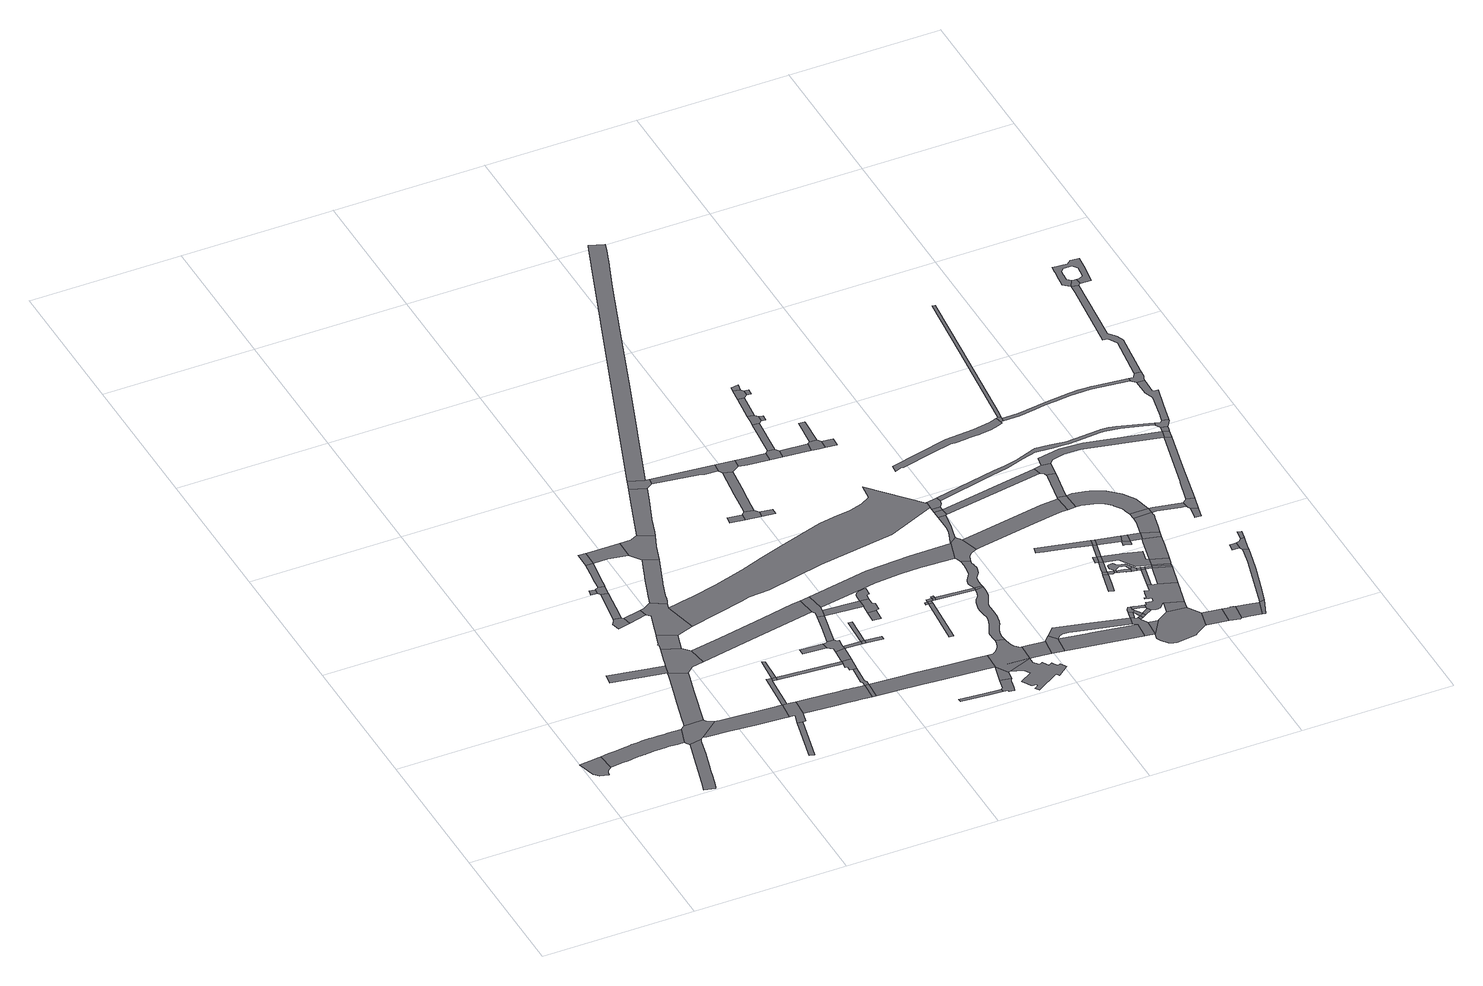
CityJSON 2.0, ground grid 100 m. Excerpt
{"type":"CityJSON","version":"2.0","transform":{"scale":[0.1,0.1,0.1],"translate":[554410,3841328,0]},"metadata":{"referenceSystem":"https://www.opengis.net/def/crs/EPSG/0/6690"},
"CityObjects":{
"road1":{"type":"Road","geometry":[{"type":"MultiSurface","lod":"1","boundaries":[[[0,1,2,3,4,5,6,7,8,9,10,11,12]]]}]},
"road2":{"type":"Road","attributes":{"RoadStructureAttribute.sectionType":"1"},"geometry":[{"type":"MultiSurface","lod":"1","boundaries":[[[13,14,15,16,17,18,19,20,21,22,23,24,25,26,27,28,29,30,31,32,33,0,12,34,35,36,37,38,39,40,41,42,43,44,45,46,47,48,49,50,51,52,53]]]}]},
"road3":{"type":"Road","attributes":{"RoadStructureAttribute.sectionType":"1"},"geometry":[{"type":"MultiSurface","lod":"1","boundaries":[[[54,55,56,57,58,59,60,61,62,63,64,65,66,67,68]]]}]},
"road4":{"type":"Road","geometry":[{"type":"MultiSurface","lod":"1","boundaries":[[[69,53,52,70,71,63,62,72,73,74,75,76,77,78,79,80,81,82,83]]]}]},
"road5":{"type":"Road","attributes":{"RoadStructureAttribute.sectionType":"1"},"geometry":[{"type":"MultiSurface","lod":"1","boundaries":[[[84,85,86,87,88]]]}]},
"road6":{"type":"Road","attributes":{"RoadStructureAttribute.sectionType":"1"},"geometry":[{"type":"MultiSurface","lod":"1","boundaries":[[[89,90,91,92,93,94,95,69,83,96,97,98,99,100]]]}]},
"road7":{"type":"Road","attributes":{"RoadStructureAttribute.sectionType":"1"},"geometry":[{"type":"MultiSurface","lod":"1","boundaries":[[[101,102,103,104,76,75,105,106,107,108,109,110,111]]]}]},
"road8":{"type":"Road","geometry":[{"type":"MultiSurface","lod":"1","boundaries":[[[112,113,114,115,116,117,118]]]}]},
"road9":{"type":"Road","geometry":[{"type":"MultiSurface","lod":"1","boundaries":[[[119,120,121,122,88,87,89,100,123,124,125,126]]]}]},
"road10":{"type":"Road","attributes":{"RoadStructureAttribute.sectionType":"1"},"geometry":[{"type":"MultiSurface","lod":"1","boundaries":[[[127,128,129,130,131,132]]]}]},
"road11":{"type":"Road","attributes":{"RoadStructureAttribute.sectionType":"1"},"geometry":[{"type":"MultiSurface","lod":"1","boundaries":[[[133,112,118,134,135]]]}]},
"road12":{"type":"Road","geometry":[{"type":"MultiSurface","lod":"1","boundaries":[[[136,137,138,139]]]}]},
"road13":{"type":"Road","attributes":{"RoadStructureAttribute.sectionType":"1"},"geometry":[{"type":"MultiSurface","lod":"1","boundaries":[[[140,141,142,143,144,145,119,126,146]]]}]},
"road14":{"type":"Road","attributes":{"RoadStructureAttribute.sectionType":"1"},"geometry":[{"type":"MultiSurface","lod":"1","boundaries":[[[147,148,117,116,149]]]}]},
"road15":{"type":"Road","geometry":[{"type":"MultiSurface","lod":"1","boundaries":[[[150,139,138,133,135,151,152]]]}]},
"road16":{"type":"Road","geometry":[{"type":"MultiSurface","lod":"1","boundaries":[[[111,110,153,154,155,156,127,132,157,158,159,160,161,162,163]]]}]},
"road17":{"type":"Road","attributes":{"RoadStructureAttribute.sectionType":"1"},"geometry":[{"type":"MultiSurface","lod":"1","boundaries":[[[164,165,166,150,152,167,168,169,170]]]}]},
"road18":{"type":"Road","geometry":[{"type":"MultiSurface","lod":"1","boundaries":[[[171,172,147,149,173,174,140,146,175,176,177,178]]]}]},
"road19":{"type":"Road","attributes":{"RoadStructureAttribute.sectionType":"1"},"geometry":[{"type":"MultiSurface","lod":"1","boundaries":[[[179,111,163,180,181]]]}]},
"road20":{"type":"Road","geometry":[{"type":"MultiSurface","lod":"1","boundaries":[[[182,164,170,183]]]}]},
"road21":{"type":"Road","geometry":[{"type":"MultiSurface","lod":"1","boundaries":[[[181,180,184,185]]]}]},
"road22":{"type":"Road","geometry":[{"type":"MultiSurface","lod":"1","boundaries":[[[186,187,181,185]]]}]},
"road23":{"type":"Road","attributes":{"RoadStructureAttribute.sectionType":"1"},"geometry":[{"type":"MultiSurface","lod":"1","boundaries":[[[188,183,170,189,190,191]]]}]},
"road24":{"type":"Road","attributes":{"RoadStructureAttribute.sectionType":"1"},"geometry":[{"type":"MultiSurface","lod":"1","boundaries":[[[192,193,194,195,196,197,198,171,178,199,200,201,202,203,204,205,206]]]}]},
"road25":{"type":"Road","attributes":{"RoadStructureAttribute.sectionType":"1"},"geometry":[{"type":"MultiSurface","lod":"1","boundaries":[[[207,208,209,210,211,212,213,214,215,216,217,161,160,218,219,220,221,222,223,224,225,226]]]}]},
"road26":{"type":"Road","attributes":{"RoadStructureAttribute.sectionType":"1"},"geometry":[{"type":"MultiSurface","lod":"1","boundaries":[[[185,184,227,228]]]}]},
"road27":{"type":"Road","attributes":{"RoadStructureAttribute.sectionType":"1"},"geometry":[{"type":"MultiSurface","lod":"1","boundaries":[[[229,230,231,232,125,124,233,234]]]}]},
"road28":{"type":"Road","geometry":[{"type":"MultiSurface","lod":"1","boundaries":[[[235,236,191,190,192,206,237,238]]]}]},
"road29":{"type":"Road","geometry":[{"type":"MultiSurface","lod":"1","boundaries":[[[226,225,239,240]]]}]},
"road30":{"type":"Road","geometry":[{"type":"MultiSurface","lod":"1","boundaries":[[[241,242,243,244]]]}]},
"road31":{"type":"Road","attributes":{"RoadStructureAttribute.sectionType":"1"},"geometry":[{"type":"MultiSurface","lod":"1","boundaries":[[[245,246,247,226,240,248,249,250]]]}]},
"road32":{"type":"Road","geometry":[{"type":"MultiSurface","lod":"1","boundaries":[[[228,227,251,252,253,245,250,254]]]}]},
"road33":{"type":"Road","attributes":{"RoadStructureAttribute.sectionType":"1"},"geometry":[{"type":"MultiSurface","lod":"1","boundaries":[[[255,256,228,254]]]}]},
"road34":{"type":"Road","geometry":[{"type":"MultiSurface","lod":"1","boundaries":[[[257,258,244,243,259,260,261,256,255,262,263,264,265,266]]]}]},
"road35":{"type":"Road","attributes":{"RoadStructureAttribute.sectionType":"1"},"geometry":[{"type":"MultiSurface","lod":"1","boundaries":[[[267,268,269,235,238,270,271,272,273,274]]]}]},
"road36":{"type":"Road","attributes":{"RoadStructureAttribute.sectionType":"1"},"geometry":[{"type":"MultiSurface","lod":"1","boundaries":[[[275,276,277,257,266,278]]]}]},
"road37":{"type":"Road","geometry":[{"type":"MultiSurface","lod":"1","boundaries":[[[262,255,279,280]]]}]},
"road38":{"type":"Road","geometry":[{"type":"MultiSurface","lod":"1","boundaries":[[[280,279,281,282]]]}]},
"road39":{"type":"Road","geometry":[{"type":"MultiSurface","lod":"1","boundaries":[[[283,229,234,284,275,278,285,286]]]}]},
"road40":{"type":"Road","geometry":[{"type":"MultiSurface","lod":"1","boundaries":[[[287,288,280,282]]]}]},
"road41":{"type":"Road","geometry":[{"type":"MultiSurface","lod":"1","boundaries":[[[289,267,274,290,291,292]]]}]},
"road42":{"type":"Road","geometry":[{"type":"MultiSurface","lod":"1","boundaries":[[[293,294,282,281]]]}]},
"road43":{"type":"Road","attributes":{"RoadStructureAttribute.sectionType":"1"},"geometry":[{"type":"MultiSurface","lod":"1","boundaries":[[[295,296,297,298,240,239,299,300,301,302,303,304,305,306]]]}]},
"road44":{"type":"Road","geometry":[{"type":"MultiSurface","lod":"1","boundaries":[[[285,278,307,308]]]}]},
"road45":{"type":"Road","geometry":[{"type":"MultiSurface","lod":"1","boundaries":[[[309,310,311,312,313,314]]]}]},
"road46":{"type":"Road","geometry":[{"type":"MultiSurface","lod":"1","boundaries":[[[315,316,317,318]]]}]},
"road47":{"type":"Road","geometry":[{"type":"MultiSurface","lod":"1","boundaries":[[[319,320,321,322]]]}]},
"road48":{"type":"Road","geometry":[{"type":"MultiSurface","lod":"1","boundaries":[[[308,307,315,318,323,324,325,326,327,328,329,330,331]]]}]},
"road49":{"type":"Road","attributes":{"RoadStructureAttribute.sectionType":"1"},"geometry":[{"type":"MultiSurface","lod":"1","boundaries":[[[332,333,334,335,336,337,338,339,340,341,342,343,344,176,175,345,346,347,348,349,350,351]]]}]},
"road50":{"type":"Road","attributes":{"RoadStructureAttribute.sectionType":"1"},"geometry":[{"type":"MultiSurface","lod":"1","boundaries":[[[291,290,352,353,354,355]]]}]},
"road51":{"type":"Road","geometry":[{"type":"MultiSurface","lod":"1","boundaries":[[[356,357,358,359,360,361,362,363,364,365,366,367,368,369,370,371,308,331]]]}]},
"road52":{"type":"Road","geometry":[{"type":"MultiSurface","lod":"1","boundaries":[[[372,322,321,373,374,375]]]}]},
"road53":{"type":"Road","geometry":[{"type":"MultiSurface","lod":"1","boundaries":[[[376,377,314,313,378,379,380,381,382,383,384,385,386,387]]]}]},
"road54":{"type":"Road","geometry":[{"type":"MultiSurface","lod":"1","boundaries":[[[305,376,387,388]]]}]},
"road55":{"type":"Road","geometry":[{"type":"MultiSurface","lod":"1","boundaries":[[[389,390,391,374,373]]]}]},
"road56":{"type":"Road","attributes":{"RoadStructureAttribute.sectionType":"1"},"geometry":[{"type":"MultiSurface","lod":"1","boundaries":[[[392,393,394,372,375,395,396,397]]]}]},
"road57":{"type":"Road","attributes":{"RoadStructureAttribute.sectionType":"1"},"geometry":[{"type":"MultiSurface","lod":"1","boundaries":[[[398,399,400,401]]]}]},
"road58":{"type":"Road","attributes":{"RoadStructureAttribute.sectionType":"1"},"geometry":[{"type":"MultiSurface","lod":"1","boundaries":[[[402,403,283,286,404,405,406,407,408,409,410,411,412]]]}]},
"road59":{"type":"Road","geometry":[{"type":"MultiSurface","lod":"1","boundaries":[[[413,414,398,415]]]}]},
"road60":{"type":"Road","geometry":[{"type":"MultiSurface","lod":"1","boundaries":[[[355,354,392,397,416,417]]]}]},
"road61":{"type":"Road","geometry":[{"type":"MultiSurface","lod":"1","boundaries":[[[418,419,420,421,422,423,424,425,426,427,306,305,388,428,429,430,431,432,433],[434,435,436]]]}]},
"road62":{"type":"Road","geometry":[{"type":"MultiSurface","lod":"1","boundaries":[[[437,415,398,401]]]}]},
"road63":{"type":"Road","attributes":{"RoadStructureAttribute.sectionType":"1"},"geometry":[{"type":"MultiSurface","lod":"1","boundaries":[[[438,415,437,439,440]]]}]},
"road64":{"type":"Road","geometry":[{"type":"MultiSurface","lod":"1","boundaries":[[[441,442,443,444,445,446,447,448,431,430,449,450,451,452,453,454,455,456,457,458,459,460,461,462,463]]]}]},
"road65":{"type":"Road","geometry":[{"type":"MultiSurface","lod":"1","boundaries":[[[440,439,464,465]]]}]},
"road66":{"type":"Road","geometry":[{"type":"MultiSurface","lod":"1","boundaries":[[[466,467,440,465]]]}]},
"road67":{"type":"Road","attributes":{"RoadStructureAttribute.sectionType":"1"},"geometry":[{"type":"MultiSurface","lod":"1","boundaries":[[[468,417,416,469,470,471]]]}]},
"road68":{"type":"Road","geometry":[{"type":"MultiSurface","lod":"1","boundaries":[[[472,473,474,475,432,431,476,477,478,479]]]}]},
"road69":{"type":"Road","attributes":{"RoadStructureAttribute.sectionType":"1"},"geometry":[{"type":"MultiSurface","lod":"1","boundaries":[[[465,464,480,481]]]}]},
"road70":{"type":"Road","attributes":{"RoadStructureAttribute.sectionType":"1"},"geometry":[{"type":"MultiSurface","lod":"1","boundaries":[[[482,483,484,485,486,487,488,489,490,491,492,493,494,495,496,497,498,499,500,501,480,502,503,504,505,506,507,508,509,510,511,512,513,514,515,516,517,422,421]]]}]},
"road71":{"type":"Road","attributes":{"RoadStructureAttribute.sectionType":"1"},"geometry":[{"type":"MultiSurface","lod":"1","boundaries":[[[518,519,520,521,289,292,522,523,524,525,526,527,528,529,530]]]}]},
"road72":{"type":"Road","geometry":[{"type":"MultiSurface","lod":"1","boundaries":[[[531,532,479,478,533,534]]]}]},
"road73":{"type":"Road","geometry":[{"type":"MultiSurface","lod":"1","boundaries":[[[535,471,470,536,537,538]]]}]},
"road74":{"type":"Road","geometry":[{"type":"MultiSurface","lod":"1","boundaries":[[[481,480,501,539]]]}]},
"road75":{"type":"Road","attributes":{"RoadStructureAttribute.sectionType":"1"},"geometry":[{"type":"MultiSurface","lod":"1","boundaries":[[[540,535,538,541]]]}]},
"road76":{"type":"Road","attributes":{"RoadStructureAttribute.sectionType":"1"},"geometry":[{"type":"MultiSurface","lod":"1","boundaries":[[[542,543,544,545,546,547,548,549,550,481,539,551,552,553,554,555,556,557,558,559,560,561,562,563,564]]]}]},
"road77":{"type":"Road","attributes":{"RoadStructureAttribute.sectionType":"1"},"geometry":[{"type":"MultiSurface","lod":"1","boundaries":[[[537,536,565,566]]]}]},
"road78":{"type":"Road","attributes":{"RoadStructureAttribute.sectionType":"1"},"geometry":[{"type":"MultiSurface","lod":"1","boundaries":[[[567,568,540,541,569,570,571]]]}]},
"road79":{"type":"Road","attributes":{"RoadStructureAttribute.sectionType":"1"},"geometry":[{"type":"MultiSurface","lod":"1","boundaries":[[[572,567,571,573]]]}]},
"road80":{"type":"Road","geometry":[{"type":"MultiSurface","lod":"1","boundaries":[[[574,575,570,569]]]}]},
"road81":{"type":"Road","geometry":[{"type":"MultiSurface","lod":"1","boundaries":[[[576,577,578,412,411,579,542,564,580,581,582,583,584,585]]]}]},
"road82":{"type":"Road","attributes":{"RoadStructureAttribute.sectionType":"1"},"geometry":[{"type":"MultiSurface","lod":"1","boundaries":[[[586,572,573,587,588,589]]]}]},
"road83":{"type":"Road","geometry":[{"type":"MultiSurface","lod":"1","boundaries":[[[590,566,565,591,592,593,594,595]]]}]},
"road84":{"type":"Road","attributes":{"RoadStructureAttribute.sectionType":"1"},"geometry":[{"type":"MultiSurface","lod":"1","boundaries":[[[596,597,534,533,598,599]]]}]},
"road85":{"type":"Road","geometry":[{"type":"MultiSurface","lod":"1","boundaries":[[[600,601,531,534,602,603,604,605,606,607,608,609,610,611,612,613,614]]]}]},
"road86":{"type":"Road","attributes":{"RoadStructureAttribute.sectionType":"1"},"geometry":[{"type":"MultiSurface","lod":"1","boundaries":[[[615,616,586,589]]]}]},
"road87":{"type":"Road","attributes":{"RoadStructureAttribute.sectionType":"1"},"geometry":[{"type":"MultiSurface","lod":"1","boundaries":[[[617,618,619,620,621,622,623,624,625,412,578]]]}]},
"road88":{"type":"Road","geometry":[{"type":"MultiSurface","lod":"1","boundaries":[[[626,627,588,587]]]}]},
"road89":{"type":"Road","geometry":[{"type":"MultiSurface","lod":"1","boundaries":[[[628,629,630,590,595]]]}]},
"road90":{"type":"Road","attributes":{"RoadStructureAttribute.sectionType":"1"},"geometry":[{"type":"MultiSurface","lod":"1","boundaries":[[[631,632,594,593]]]}]},
"road91":{"type":"Road","geometry":[{"type":"MultiSurface","lod":"1","boundaries":[[[633,634,622,621,635]]]}]},
"road92":{"type":"Road","attributes":{"RoadStructureAttribute.sectionType":"1"},"geometry":[{"type":"MultiSurface","lod":"1","boundaries":[[[636,637,634,633]]]}]},
"road93":{"type":"Road","geometry":[{"type":"MultiSurface","lod":"1","boundaries":[[[638,639,640,351,350,637,636,641,642]]]}]},
"road94":{"type":"Road","geometry":[{"type":"MultiSurface","lod":"1","boundaries":[[[614,613,643,599,598,644,645,646,647,648,649,650,651,652]]]}]},
"road95":{"type":"Road","geometry":[{"type":"MultiSurface","lod":"1","boundaries":[[[653,614,652,654,655]]]}]},
"road96":{"type":"Road","geometry":[{"type":"MultiSurface","lod":"1","boundaries":[[[656,648,647,657]]]}]},
"road97":{"type":"Road","geometry":[{"type":"MultiSurface","lod":"1","boundaries":[[[658,659,653,655,660,661,662]]]}]},
"road98":{"type":"Road","geometry":[{"type":"MultiSurface","lod":"1","boundaries":[[[645,644,663]]]}]},
"road99":{"type":"Road","geometry":[{"type":"MultiSurface","lod":"1","boundaries":[[[664,660,655,665,666,656,667]]]}]},
"road100":{"type":"Road","geometry":[{"type":"MultiSurface","lod":"1","boundaries":[[[667,656,657,668]]]}]},
"road101":{"type":"Road","attributes":{"RoadStructureAttribute.sectionType":"1"},"geometry":[{"type":"MultiSurface","lod":"1","boundaries":[[[669,670,671,585,584,672,673,674,675,676]]]}]},
"road102":{"type":"Road","geometry":[{"type":"MultiSurface","lod":"1","boundaries":[[[677,678,662,661,679,680,681,682]]]}]},
"road103":{"type":"Road","geometry":[{"type":"MultiSurface","lod":"1","boundaries":[[[683,684,667,668,685]]]}]},
"road104":{"type":"Road","attributes":{"RoadStructureAttribute.sectionType":"1"},"geometry":[{"type":"MultiSurface","lod":"1","boundaries":[[[686,687,688,689,690,691]]]}]},
"road105":{"type":"Road","geometry":[{"type":"MultiSurface","lod":"1","boundaries":[[[692,693,694,663,644,695,696,697,698,699,700,701,702,703,704,705]]]}]},
"road106":{"type":"Road","attributes":{"RoadStructureAttribute.sectionType":"1"},"geometry":[{"type":"MultiSurface","lod":"1","boundaries":[[[706,707,708,709,710,711,712,713]]]}]},
"road107":{"type":"Road","geometry":[{"type":"MultiSurface","lod":"1","boundaries":[[[714,686,691,715]]]}]},
"road108":{"type":"Road","attributes":{"RoadStructureAttribute.sectionType":"1"},"geometry":[{"type":"MultiSurface","lod":"1","boundaries":[[[716,717,714,715,718,719]]]}]},
"road109":{"type":"Road","geometry":[{"type":"MultiSurface","lod":"1","boundaries":[[[715,691,720,721,722,723]]]}]},
"road110":{"type":"Road","attributes":{"RoadStructureAttribute.sectionType":"1"},"geometry":[{"type":"MultiSurface","lod":"1","boundaries":[[[724,633,635,725]]]}]},
"road111":{"type":"Road","geometry":[{"type":"MultiSurface","lod":"1","boundaries":[[[726,727,716,728]]]}]},
"road112":{"type":"Road","geometry":[{"type":"MultiSurface","lod":"1","boundaries":[[[723,722,729,730]]]}]},
"road113":{"type":"Road","geometry":[{"type":"MultiSurface","lod":"1","boundaries":[[[728,716,719,731]]]}]},
"road114":{"type":"Road","attributes":{"RoadStructureAttribute.sectionType":"1"},"geometry":[{"type":"MultiSurface","lod":"1","boundaries":[[[732,692,705,733]]]}]},
"road115":{"type":"Road","geometry":[{"type":"MultiSurface","lod":"1","boundaries":[[[734,735,736,737,738,730,729,739,740,741,742,743,744,745,746,747]]]}]},
"road116":{"type":"Road","geometry":[{"type":"MultiSurface","lod":"1","boundaries":[[[748,749,750,751,752,753,754,755,756,757,758,759,760,723,730,761,762,763,764,765,747,766]]]}]},
"road117":{"type":"Road","geometry":[{"type":"MultiSurface","lod":"1","boundaries":[[[767,768,769,770,771,772,773,774,775,776,777,778,779,780,682,681,683,685,781,782,783,784,785,786,787,788,732,733,789,790,791,792,793,794,795]]]}]},
"road118":{"type":"Road","attributes":{"RoadStructureAttribute.sectionType":"1"},"geometry":[{"type":"MultiSurface","lod":"1","boundaries":[[[712,728,731,796]]]}]},
"road119":{"type":"Road","geometry":[{"type":"MultiSurface","lod":"1","boundaries":[[[797,798,799,800,801,802,803,804,805,806,807,808,809,810,811,812,813,814,815,816,817,818,819]]]}]},
"road120":{"type":"Road","geometry":[{"type":"MultiSurface","lod":"1","boundaries":[[[713,712,796,820]]]}]},
"road121":{"type":"Road","geometry":[{"type":"MultiSurface","lod":"1","boundaries":[[[766,747,746,821,822]]]}]},
"road122":{"type":"Road","geometry":[{"type":"MultiSurface","lod":"1","boundaries":[[[823,767,795,824]]]}]},
"road123":{"type":"Road","geometry":[{"type":"MultiSurface","lod":"1","boundaries":[[[825,826,827,828,829,830,831,731,719,832,833,834,835,836]]]}]},
"road124":{"type":"Road","geometry":[{"type":"MultiSurface","lod":"1","boundaries":[[[822,821,823,837]]]}]},
"road125":{"type":"Road","attributes":{"RoadStructureAttribute.sectionType":"1"},"geometry":[{"type":"MultiSurface","lod":"1","boundaries":[[[703,702,838,839,840,841]]]}]},
"road126":{"type":"Road","geometry":[{"type":"MultiSurface","lod":"1","boundaries":[[[837,823,824,842]]]}]},
"road127":{"type":"Road","geometry":[{"type":"MultiSurface","lod":"1","boundaries":[[[842,824,843,844]]]}]},
"road128":{"type":"Road","attributes":{"RoadStructureAttribute.sectionType":"1"},"geometry":[{"type":"MultiSurface","lod":"1","boundaries":[[[845,846,820,796,847,848,849]]]}]},
"road129":{"type":"Road","attributes":{"RoadStructureAttribute.sectionType":"1"},"geometry":[{"type":"MultiSurface","lod":"1","boundaries":[[[843,794,793,850]]]}]},
"road130":{"type":"Road","geometry":[{"type":"MultiSurface","lod":"1","boundaries":[[[851,669,676,852,853]]]}]},
"road131":{"type":"Road","geometry":[{"type":"MultiSurface","lod":"1","boundaries":[[[848,854,855,856,857,858]]]}]},
"road132":{"type":"Road","geometry":[{"type":"MultiSurface","lod":"1","boundaries":[[[844,843,850,859]]]}]},
"road133":{"type":"Road","geometry":[{"type":"MultiSurface","lod":"1","boundaries":[[[860,861,862,863,864,865,866,841,840,867,868,869,870]]]}]},
"road134":{"type":"Road","attributes":{"RoadStructureAttribute.sectionType":"1"},"geometry":[{"type":"MultiSurface","lod":"1","boundaries":[[[835,871,844,859,872]]]}]},
"road135":{"type":"Road","attributes":{"RoadStructureAttribute.sectionType":"1"},"geometry":[{"type":"MultiSurface","lod":"1","boundaries":[[[849,848,858,873]]]}]},
"road136":{"type":"Road","geometry":[{"type":"MultiSurface","lod":"1","boundaries":[[[836,835,872,874,875]]]}]},
"road137":{"type":"Road","attributes":{"RoadStructureAttribute.sectionType":"1"},"geometry":[{"type":"MultiSurface","lod":"1","boundaries":[[[876,877,878,851,853,879,880]]]}]},
"road138":{"type":"Road","attributes":{"RoadStructureAttribute.sectionType":"1"},"geometry":[{"type":"MultiSurface","lod":"1","boundaries":[[[873,858,881,882]]]}]},
"road139":{"type":"Road","attributes":{"RoadStructureAttribute.sectionType":"1"},"geometry":[{"type":"MultiSurface","lod":"1","boundaries":[[[881,883,884,836,875,885,886]]]}]},
"road140":{"type":"Road","attributes":{"RoadStructureAttribute.sectionType":"1"},"geometry":[{"type":"MultiSurface","lod":"1","boundaries":[[[887,870,869,888,889,890]]]}]},
"road141":{"type":"Road","geometry":[{"type":"MultiSurface","lod":"1","boundaries":[[[891,724,725,892,893,894,876,880,895]]]}]},
"road142":{"type":"Road","geometry":[{"type":"MultiSurface","lod":"1","boundaries":[[[882,881,886,896]]]}]},
"road143":{"type":"Road","attributes":{"RoadStructureAttribute.sectionType":"1"},"geometry":[{"type":"MultiSurface","lod":"1","boundaries":[[[897,898,899,900,901,902,903,904,853,852,905,906,907,908,909,910,911,912,913,914,915]]]}]},
"road144":{"type":"Road","geometry":[{"type":"MultiSurface","lod":"1","boundaries":[[[916,890,889,917]]]}]},
"road145":{"type":"Road","attributes":{"RoadStructureAttribute.sectionType":"1"},"geometry":[{"type":"MultiSurface","lod":"1","boundaries":[[[918,919,920,921,922,923,924,925,926,927,928,929,930,931,932,933,638,642,934,935,936,937,938,939,940,941,942,943,944,945,946,947,948,949]]]}]},
"road146":{"type":"Road","attributes":{"RoadStructureAttribute.sectionType":"1"},"geometry":[{"type":"MultiSurface","lod":"1","boundaries":[[[950,951,952,953,954,955,956,957,958,882,896]]]}]},
"road147":{"type":"Road","geometry":[{"type":"MultiSurface","lod":"1","boundaries":[[[959,797,819,960,961,962]]]}]},
"road148":{"type":"Road","geometry":[{"type":"MultiSurface","lod":"1","boundaries":[[[914,955,954,915]]]}]},
"road149":{"type":"Road","attributes":{"RoadStructureAttribute.sectionType":"1"},"geometry":[{"type":"MultiSurface","lod":"1","boundaries":[[[963,964,965,890,916,966,967,968,969,970]]]}]},
"road150":{"type":"Road","attributes":{"RoadStructureAttribute.sectionType":"1"},"geometry":[{"type":"MultiSurface","lod":"1","boundaries":[[[971,972,973,974,975,915,954,976,977,978,979,980,981]]]}]},
"road151":{"type":"Road","attributes":{"RoadStructureAttribute.sectionType":"1"},"geometry":[{"type":"MultiSurface","lod":"1","boundaries":[[[982,983,984,985]]]}]},
"road152":{"type":"Road","geometry":[{"type":"MultiSurface","lod":"1","boundaries":[[[986,987,988,989,990,991,959,962]]]}]},
"road153":{"type":"Road","geometry":[{"type":"MultiSurface","lod":"1","boundaries":[[[992,993,994,995,985,984,963,970]]]}]},
"road154":{"type":"Road","geometry":[{"type":"MultiSurface","lod":"1","boundaries":[[[996,997,998,999,1000,1001]]]}]},
"road155":{"type":"Road","attributes":{"RoadStructureAttribute.sectionType":"1"},"geometry":[{"type":"MultiSurface","lod":"1","boundaries":[[[1002,1003,1004,891,895,1005,1006,1007,1008,1009,1010]]]}]},
"road156":{"type":"Road","geometry":[{"type":"MultiSurface","lod":"1","boundaries":[[[1011,981,980,1012,1013,996,1001,1014]]]}]},
"road157":{"type":"Road","geometry":[{"type":"MultiSurface","lod":"1","boundaries":[[[1015,1016,994,993]]]}]},
"road158":{"type":"Road","geometry":[{"type":"MultiSurface","lod":"1","boundaries":[[[1017,1018,1019,1020,1021,1022,1023,961,960,1024,1025,1026,1027,1028,1029,1030,1031,1032,1033]]]}]},
"road159":{"type":"Road","attributes":{"RoadStructureAttribute.sectionType":"1"},"geometry":[{"type":"MultiSurface","lod":"1","boundaries":[[[1009,1034,1035,1036,1011,1014,1037,1038]]]}]},
"road160":{"type":"Road","geometry":[{"type":"MultiSurface","lod":"1","boundaries":[[[1010,1009,1038,1039]]]}]},
"road161":{"type":"Road","attributes":{"RoadStructureAttribute.sectionType":"1"},"geometry":[{"type":"MultiSurface","lod":"1","boundaries":[[[1040,1010,1039,1041,1042]]]}]},
"road162":{"type":"Road","geometry":[{"type":"MultiSurface","lod":"1","boundaries":[[[1043,1044,1045,949,948,1046,1040,1042,1047,1048]]]}]},
"road163":{"type":"Road","attributes":{"RoadStructureAttribute.sectionType":"1"},"geometry":[{"type":"MultiSurface","lod":"1","boundaries":[[[1049,1050,1051,1052,1053,1043,1048,1054,1055,1056,1057,1058]]]}]},
"road164":{"type":"Road","geometry":[{"type":"MultiSurface","lod":"1","boundaries":[[[1059,1060,1033,1032,1049,1058,1061,1062,1063,1064]]]}]},
"road165":{"type":"Road","attributes":{"RoadStructureAttribute.sectionType":"1"},"geometry":[{"type":"MultiSurface","lod":"1","boundaries":[[[1065,1066,1067,1068,1069,1070,1059,1064,1071,1072,1073,1074,1075,1076]]]}]},
"road166":{"type":"Road","geometry":[{"type":"MultiSurface","lod":"1","boundaries":[[[1077,1078,1065,1076,1079,1080,1081]]]}]},
"road167":{"type":"Road","attributes":{"RoadStructureAttribute.sectionType":"1"},"geometry":[{"type":"MultiSurface","lod":"1","boundaries":[[[1082,1083,1084,1085,1086,1087,1088,1089,1090,1091,1092,1093,1094,1095,1065,1078,1096,1097,1098,1099,1100,1101,1102,1103,1104,1105,1106,1107,1108,1081,1080]]]}]}
},
"vertices":[
[146,579,0],[125,577,0],[120,576,0],[2,564,0],[1,563,0],[35,447,0],[45,434,0],[60,415,0],[118,401,0],[123,426,0],[125,434,0],[129,437,0],[155,460,0],
[641,610,0],[607,611,0],[580,611,0],[542,612,0],[512,612,0],[483,611,0],[466,611,0],[463,611,0],[460,610,0],[453,610,0],[432,609,0],[418,608,0],[390,606,0],[387,606,0],[364,604,0],[356,603,0],[353,603,0],[326,600,0],[262,593,0],[256,592,0],[203,586,0],[244,471,0],[278,474,0],[335,481,0],[362,484,0],[366,484,0],[392,486,0],[397,486,0],[401,487,0],[434,489,0],[468,491,0],[471,491,0],[492,492,0],[513,491,0],[514,491,0],[525,491,0],[554,492,0],[582,491,0],[611,490,0],[652,488,0],[691,607,0],
[635,23,0],[649,74,0],[662,121,0],[676,173,0],[691,226,0],[722,340,0],[750,455,0],[751,457,0],[755,470,0],[677,455,0],[656,377,0],[579,97,0],[569,59,0],[560,28,0],[631,10,0],
[722,632,0],[662,473,0],[673,457,0],[756,472,0],[760,476,0],[766,480,0],[772,482,0],[904,591,0],[892,595,0],[890,596,0],[880,602,0],[866,611,0],[858,620,0],[856,622,0],[847,634,0],
[515,1265,0],[510,1231,0],[504,1197,0],[855,1133,0],[870,1199,0],
[853,1127,0],[847,1103,0],[841,1078,0],[807,953,0],[780,854,0],[736,688,0],[729,663,0],[912,879,0],[916,895,0],[954,1038,0],[958,1053,0],[964,1078,0],
[1258,565,0],[977,585,0],[939,588,0],[918,590,0],[797,480,0],[823,477,0],[934,469,0],[1113,455,0],[1266,444,0],[1320,440,0],[1333,559,0],
[788,1735,0],[786,1723,0],[765,1695,0],[778,1641,0],[860,1661,0],[846,1717,0],[836,1728,0],
[914,1353,0],[889,1257,0],[882,1231,0],[873,1198,0],[1013,1123,0],[1090,1138,0],[1073,1263,0],[1028,1309,0],
[1340,368,0],[1284,133,0],[1280,115,0],[1266,53,0],[1299,45,0],[1371,361,0],
[824,1985,0],[850,1833,0],[871,1975,0],
[778,2045,0],[771,2007,0],[812,2002,0],[816,2038,0],
[949,1487,0],[941,1464,0],[927,1413,0],[924,1403,0],[918,1401,0],[924,1392,0],[1065,1434,0],
[969,1744,0],[849,1718,0],[981,1692,0],
[840,2053,0],[875,2007,0],[881,2044,0],
[1339,439,0],[1343,438,0],[1357,437,0],[1347,397,0],[1383,362,0],[1393,363,0],[1408,429,0],[1409,431,0],[1418,553,0],[1387,555,0],[1360,557,0],
[866,2273,0],[857,2193,0],[847,2110,0],[883,2059,0],[887,2085,0],[902,2186,0],[914,2272,0],
[1050,1785,0],[1000,1751,0],[1005,1667,0],[966,1542,0],[1180,1474,0],[1128,1694,0],[1136,1716,0],[1142,1732,0],
[1354,823,0],[1378,794,0],[1389,819,0],
[867,2381,0],[916,2381,0],
[1410,791,0],[1412,816,0],
[1422,976,0],[1402,985,0],
[953,2380,0],[1011,2273,0],[1139,2252,0],[1140,2379,0],
[1190,2176,0],[1155,2081,0],[1136,2029,0],[1133,2021,0],[1114,1967,0],[1090,1899,0],[1081,1872,0],[1150,1751,0],[1162,1781,0],[1163,1805,0],[1164,1809,0],[1202,1917,0],[1206,1928,0],[1236,2010,0],[1280,2133,0],
[1801,524,0],[1791,524,0],[1782,525,0],[1749,528,0],[1740,529,0],[1734,529,0],[1727,530,0],[1683,533,0],[1625,536,0],[1610,538,0],[1467,549,0],[1409,432,0],[1611,418,0],[1696,412,0],[1738,408,0],[1741,408,0],[1787,405,0],[1802,404,0],[1847,400,0],[1856,519,0],
[1828,758,0],[1833,785,0],
[1864,1417,0],[1810,1407,0],[1597,1365,0],[1282,1302,0],[1443,1207,0],[1880,1292,0],
[1265,2406,0],[1217,2378,0],[1323,2258,0],[1360,2352,0],
[1872,399,0],[1881,517,0],
[1658,994,0],[1655,950,0],[1808,939,0],[1803,983,0],
[1860,688,0],[1848,556,0],[1858,542,0],[1883,548,0],[1875,563,0],[1885,686,0],
[1826,725,0],[1841,723,0],[1839,692,0],[1893,780,0],
[1902,889,0],[1841,882,0],
[1836,993,0],[1828,985,0],[1825,929,0],[1836,921,0],[1842,913,0],[1902,913,0],[1900,926,0],[1906,971,0],[1893,973,0],[1880,990,0],
[1412,2822,0],[1381,2738,0],[1299,2502,0],[1372,2383,0],[1412,2504,0],[1413,2509,0],[1474,2669,0],[1516,2785,0],
[1886,1233,0],[1867,1129,0],[1851,1052,0],[1930,1225,0],
[2014,882,0],[2016,907,0],
[2039,880,0],[2040,906,0],
[1929,1429,0],[1893,1271,0],[1941,1279,0],[1946,1304,0],
[2054,1101,0],[2027,1102,0],
[1439,2897,0],[1560,2810,0],[1566,2858,0],[1539,2861,0],
[2150,873,0],[2151,897,0],
[2565,466,0],[2386,480,0],[2184,495,0],[2060,504,0],[1898,397,0],[1988,390,0],[2034,387,0],[2231,371,0],[2236,371,0],[2524,349,0],[2628,341,0],[2633,462,0],
[2181,1205,0],[2182,1261,0],
[2462,140,0],[2299,155,0],[2300,132,0],[2481,116,0],[2569,108,0],[2567,130,0],
[2176,1139,0],[2170,1060,0],[2223,1056,0],[2230,1135,0],
[1820,2323,0],[1813,2270,0],[1909,2259,0],[1913,2309,0],
[2233,1139,0],[2237,1142,0],[2244,1145,0],[2251,1145,0],[2254,1201,0],[2241,1205,0],[2237,1213,0],[2236,1218,0],[2238,1254,0],
[2674,2240,0],[2662,2137,0],[2598,2099,0],[2507,2070,0],[2397,2056,0],[2291,2034,0],[1993,1941,0],[1835,1889,0],[1683,1832,0],[1478,1771,0],[1310,1729,0],[1231,1713,0],[1179,1702,0],[1555,1566,0],[1608,1583,0],[1743,1591,0],[2130,1679,0],[2634,1755,0],[2949,1891,0],[2949,1931,0],
[1848,2766,0],[1883,2758,0],[1968,2752,0],[1975,2814,0],
[2241,1291,0],[2247,1297,0],[2252,1299,0],[2262,1299,0],[2266,1355,0],[2252,1354,0],[2238,1353,0],[2229,1351,0],[2221,1349,0],[2214,1346,0],[2206,1342,0],[2199,1337,0],[2195,1332,0],[2191,1327,0],[2188,1321,0],[2185,1311,0],
[1937,2331,0],[2012,2246,0],[2015,2292,0],[1995,2320,0],
[2598,214,0],[2581,139,0],[2587,108,0],[2598,103,0],[2601,99,0],[2602,94,0],[2637,89,0],[2644,120,0],[2654,170,0],[2656,177,0],[2660,186,0],[2668,198,0],
[2676,258,0],
[2098,2236,0],[2099,2256,0],[2100,2278,0],
[1984,2724,0],[1958,2509,0],[1947,2411,0],[2009,2437,0],[2018,2510,0],[2041,2707,0],
[2536,1058,0],[2508,718,0],[2535,716,0],[2562,1055,0],
[2636,1524,0],[2340,1506,0],[2204,1353,0],[2332,1376,0],[2349,1378,0],[2511,1390,0],[2647,1395,0],[2734,1390,0],[2778,1389,0],[2866,1385,0],[2907,1526,0],
[2520,1080,0],[2519,1059,0],[2538,1079,0],
[2093,2740,0],[2100,2800,0],
[2817,476,0],[2809,489,0],[2802,509,0],[2793,554,0],[2740,569,0],[2735,543,0],[2725,516,0],[2709,489,0],[2692,473,0],[2671,459,0],[2677,261,0],[2681,264,0],[2688,263,0],[2849,326,0],[2853,445,0],[2848,446,0],[2844,327,0],[2707,336,0],[2783,332,0],
[2564,1079,0],
[2541,1101,0],[2575,1078,0],[2576,1099,0],
[2988,200,0],[2970,192,0],[2954,219,0],[2947,230,0],[2924,215,0],[2899,261,0],[2877,248,0],[2848,285,0],[2766,240,0],[2794,200,0],[2710,149,0],[2744,90,0],[2747,87,0],[2756,84,0],[2774,84,0],[2779,71,0],[2780,69,0],[2772,65,0],[2752,54,0],[2769,26,0],[2925,124,0],[2938,100,0],[3012,162,0],
[2592,1077,0],[2594,1098,0],
[2595,1114,0],[2578,1115,0],
[2160,2794,0],[2151,2731,0],[2289,2717,0],[2295,2782,0],
[2989,436,0],[2949,439,0],[2948,439,0],[2903,442,0],[2939,319,0],[2944,319,0],[2988,314,0],[3004,434,0],
[2846,1057,0],[2848,1079,0],
[2792,578,0],[2792,595,0],[2797,630,0],[2807,658,0],[2820,683,0],[2829,698,0],[2840,725,0],[2847,759,0],[2852,786,0],[2853,796,0],[2852,830,0],[2849,868,0],[2850,889,0],[2855,907,0],[2865,927,0],[2881,958,0],[2891,983,0],[2897,1013,0],[2900,1045,0],[2898,1065,0],[2841,1026,0],[2831,999,0],[2807,969,0],[2797,950,0],[2790,923,0],[2783,892,0],[2784,865,0],[2788,827,0],[2791,790,0],[2785,754,0],[2773,721,0],[2755,686,0],[2742,660,0],[2736,645,0],[2734,630,0],[2738,600,0],
[2216,5042,0],[2201,5000,0],[2151,4865,0],[1783,3848,0],[1697,3296,0],[1837,3681,0],[1892,3837,0],[2031,4225,0],[2173,4619,0],[2243,4808,0],[2246,4816,0],[2292,4947,0],[2313,5007,0],
[3042,475,0],[3011,442,0],[3067,302,0],[3080,422,0],
[2318,2800,0],[2372,2708,0],[2378,2771,0],[2360,2796,0],
[2897,1076,0],
[2343,3064,0],[2385,3058,0],
[2885,1345,0],[2888,1299,0],[2884,1249,0],[2877,1216,0],[2855,1184,0],[2842,1162,0],[2832,1139,0],[2833,1124,0],[2847,1086,0],[2896,1094,0],[2895,1119,0],[2898,1144,0],[2904,1161,0],[2914,1178,0],[2924,1189,0],[2933,1201,0],[2939,1220,0],[2944,1250,0],[2945,1263,0],[2942,1275,0],[2941,1285,0],[2937,1300,0],[2939,1318,0],
[2551,2690,0],[2558,2755,0],
[2352,3148,0],[2347,3103,0],[2407,3076,0],[2410,3119,0],[2394,3141,0],
[2371,3323,0],[2413,3316,0],
[2435,3071,0],[2440,3114,0],
[2975,1540,0],[2960,1558,0],[2955,1564,0],[2875,1378,0],[2943,1333,0],[2955,1363,0],[2971,1382,0],[2985,1393,0],[3018,1409,0],[2985,1527,0],
[2381,3406,0],[2437,3336,0],[2439,3379,0],[2427,3399,0],
[2578,2770,0],[2569,2688,0],[2601,2684,0],[2639,2680,0],[2643,2743,0],[2623,2768,0],
[3294,387,0],[3250,395,0],[3556,223,0],[3569,344,0],
[3272,488,0],[3094,531,0],[3088,430,0],[3102,443,0],[3114,448,0],[3125,452,0],[3141,454,0],[3154,453,0],[3165,451,0],[3214,439,0],[3495,372,0],[3514,368,0],[3520,367,0],[3539,359,0],[3556,419,0],
[2434,3444,0],[2384,3436,0],
[2965,1608,0],[2979,1665,0],[2988,1712,0],[2997,1780,0],[2997,1784,0],[2950,1783,0],[2951,1675,0],[2944,1629,0],[2912,1539,0],
[2467,3337,0],[2470,3374,0],
[2636,2946,0],[2636,2953,0],[2596,2955,0],
[2714,2672,0],[2718,2734,0],
[3001,1839,0],[2949,1838,0],[3007,1785,0],
[3003,1870,0],[2949,1869,0],
[3024,1957,0],[2952,1942,0],[2949,1941,0],[3021,1891,0],[3029,1920,0],
[3548,355,0],[3621,213,0],[3630,335,0],[3627,342,0],[3606,379,0],[3598,400,0],[3590,395,0],[3581,402,0],[3578,404,0],[3579,412,0],
[3567,470,0],[3580,415,0],[3591,462,0],
[3617,412,0],[3626,391,0],
[3586,516,0],[3573,497,0],[3609,473,0],[3598,490,0],[3602,512,0],
[3694,324,0],
[3626,446,0],[3601,443,0],[3607,431,0],[3639,424,0],
[3650,405,0],
[3665,1638,0],[3553,1628,0],[3067,1541,0],[3040,1413,0],[3405,1478,0],[3568,1507,0],[3636,1514,0],[3672,1516,0],
[3651,501,0],[3619,508,0],[3613,487,0],[3647,478,0],[3681,469,0],[3685,493,0],
[3685,455,0],[3647,430,0],[3701,435,0],
[3589,862,0],[3556,728,0],[3549,703,0],[3583,695,0],[3598,764,0],[3618,851,0],
[3776,378,0],[3759,367,0],[3712,336,0],[3611,171,0],[3625,145,0],[3654,101,0],[3684,91,0],[3704,84,0],[3836,103,0],[3852,114,0],[3929,163,0],[3956,280,0],[3909,348,0],[3899,363,0],
[3332,1270,0],[3321,1223,0],[3372,1211,0],[3429,1198,0],[3533,1174,0],[3586,1161,0],[3657,1145,0],[3668,1193,0],
[3595,886,0],[3621,877,0],
[3618,981,0],[3602,918,0],[3628,907,0],[3642,969,0],
[3649,844,0],[3650,850,0],[3660,848,0],[3664,869,0],
[3665,1958,0],[3675,1903,0],
[3608,1041,0],[3597,986,0],[3631,1034,0],
[3673,845,0],[3676,863,0],
[3654,1029,0],
[3798,463,0],[3913,423,0],
[3724,852,0],[3721,852,0],[3718,853,0],[3717,853,0],[3706,856,0],[3689,841,0],[3712,836,0],[3714,835,0],[3723,833,0],[3726,833,0],[3724,827,0],[3729,826,0],[3757,819,0],[3761,843,0],
[3752,899,0],[3734,904,0],[3704,913,0],[3689,935,0],[3678,936,0],[3663,934,0],[3652,925,0],[3648,915,0],[3649,900,0],[3651,897,0],[3658,887,0],[3664,882,0],[3666,882,0],[3679,872,0],[3692,880,0],[3709,891,0],[3727,887,0],[3744,882,0],[3778,860,0],
[3783,658,0],[3773,612,0],[3772,608,0],[3741,616,0],[3736,595,0],[3726,551,0],[3713,554,0],[3711,547,0],[3739,540,0],[3757,536,0],[3749,505,0],[3741,506,0],[3704,514,0],[3698,490,0],[3729,423,0],[3741,425,0],[3746,426,0],[3756,430,0],[3767,438,0],[3777,447,0],[3782,455,0],[3786,463,0],[3932,506,0],[3935,518,0],[3943,550,0],[3952,590,0],[3955,602,0],[3843,643,0],[3806,651,0],
[3680,1136,0],
[3672,2493,0],[3621,2476,0],[3563,2462,0],[3506,2455,0],[3317,2440,0],[2919,2344,0],[2916,2292,0],[2964,2310,0],[2973,2306,0],[3185,2357,0],[3325,2389,0],[3353,2386,0],[3419,2390,0],[3453,2393,0],[3486,2396,0],[3517,2397,0],[3548,2400,0],[3578,2405,0],[3602,2409,0],[3628,2416,0],[3658,2425,0],[3685,2435,0],[3681,2450,0],
[3692,1187,0],
[3789,812,0],[3793,838,0],
[3814,806,0],[3840,806,0],
[3881,883,0],[3901,963,0],[3874,971,0],[3845,978,0],[3812,987,0],[3784,994,0],[3767,999,0],[3735,950,0],[3745,935,0],[3799,848,0],[3887,824,0],[3900,878,0],
[3820,830,0],
[3934,162,0],[4058,145,0],[4069,144,0],[4081,261,0],
[3845,824,0],
[3880,795,0],[3885,813,0],
[3824,1157,0],[3788,1165,0],[3807,1108,0],[3828,1104,0],[3845,1153,0],
[3992,755,0],
[3667,1650,0],[3728,1521,0],[3722,1641,0],
[3819,1065,0],[3829,1063,0],[3863,1053,0],[3870,1051,0],[3878,1086,0],
[3997,773,0],
[4152,248,0],[4153,251,0],[4145,252,0],[4134,254,0],[4134,252,0],[4117,255,0],[4098,258,0],[4072,140,0],[4139,124,0],[4149,131,0],[4164,246,0],
[3886,815,0],[3999,784,0],
[3886,1144,0],
[4002,795,0],[4012,838,0],
[3704,1871,0],[3704,1860,0],[3703,1854,0],[3724,1654,0],[3759,1862,0],
[3949,1074,0],[3963,1129,0],
[3943,1050,0],[3901,880,0],[4043,962,0],[4061,1042,0],
[4250,230,0],[4204,124,0],[4276,115,0],[4310,221,0],
[3715,1967,0],[3692,1897,0],[3698,1890,0],[3702,1881,0],[3776,1960,0],
[4071,1085,0],
[4086,1415,0],[4079,1434,0],[4029,1512,0],[3958,1581,0],[3867,1622,0],[3842,1628,0],[3765,1645,0],[3730,1642,0],[3760,1518,0],[3814,1507,0],[3826,1504,0],[3835,1501,0],[3886,1479,0],[3933,1436,0],[3935,1433,0],[3968,1381,0],[3980,1341,0],[3986,1322,0],[4109,1320,0],
[4345,228,0],[4297,108,0],
[4279,2113,0],[4235,2122,0],[4198,2125,0],[4183,2125,0],[4171,2125,0],[4166,2124,0],[4062,2116,0],[3956,2107,0],[3928,2111,0],[3907,2114,0],[3846,2123,0],[3754,2134,0],[3740,2129,0],[3608,2081,0],[3520,2059,0],[3445,2044,0],[3030,1923,0],[3403,2008,0],[3528,2035,0],[3644,2070,0],[3743,2098,0],[3749,2097,0],[3856,2090,0],[3925,2085,0],[3953,2083,0],[4060,2093,0],[4162,2101,0],[4195,2103,0],[4291,2084,0],[4426,2046,0],[4494,2025,0],[4500,2045,0],
[4089,1149,0],[4106,1226,0],[4111,1247,0],[4111,1255,0],[4110,1276,0],[3988,1270,0],[3989,1257,0],[3989,1256,0],[3986,1224,0],
[3686,2497,0],[3700,2453,0],[3703,2478,0],[3705,2494,0],
[4443,722,0],[4419,607,0],[4313,226,0],[4367,304,0],[4396,406,0],[4430,524,0],[4452,607,0],[4474,710,0],
[4309,1281,0],[4288,1286,0],[4136,1316,0],[4131,1317,0],[4122,1318,0],[4122,1277,0],[4145,1278,0],[4288,1245,0],[4301,1242,0],[4321,1237,0],[4319,1279,0],
[4390,796,0],[4383,746,0],[4430,742,0],[4435,794,0],
[3708,2526,0],[3773,3173,0],[3818,3628,0],[3801,3629,0],[3754,3165,0],[3689,2526,0],
[4478,727,0],[4499,820,0],[4474,820,0],[4457,802,0],
[4335,1209,0],[4320,1125,0],[4320,1123,0],[4343,1120,0],[4359,1118,0],[4376,1195,0],
[4034,2055,0],[3882,2066,0],[3730,2035,0],[3798,1989,0],[3888,2010,0],[3991,2005,0],[4487,1895,0],[4491,1894,0],[4504,1950,0],
[4350,1306,0],[4326,1227,0],[4328,1223,0],[4398,1290,0],
[4511,882,0],[4486,887,0],
[4332,2521,0],[4313,2522,0],[4268,2526,0],[4230,2526,0],[4171,2521,0],[4007,2505,0],[3811,2478,0],[3808,2450,0],[3920,2469,0],[3991,2480,0],[4058,2488,0],[4165,2498,0],[4244,2501,0],[4306,2501,0],[4308,2501,0],[4545,2470,0],[4548,2496,0],
[4390,1471,0],[4388,1464,0],[4351,1310,0],[4466,1593,0],[4532,1880,0],
[4545,1937,0],
[4513,1988,0],[4550,1960,0],[4554,1980,0],
[4550,2049,0],[4541,2039,0],[4536,2034,0],[4496,2020,0],[4587,2025,0],[4590,2040,0],
[4572,2441,0],[4574,2328,0],[4594,2269,0],[4559,2094,0],[4559,2092,0],[4623,2183,0],[4655,2319,0],[4629,2324,0],[4620,2326,0],[4624,2439,0],
[4599,2526,0],[4579,2493,0],[4624,2454,0],[4636,2478,0],[4637,2480,0],[4642,2521,0],
[4626,3442,0],[4620,3377,0],[4570,2896,0],[4602,2893,0],[4638,2834,0],[4600,2535,0],[4643,2536,0],[4679,2843,0],[4661,2889,0],[4654,2898,0],[4620,2941,0],[4668,3429,0],
[4660,3491,0],[4652,3492,0],[4677,3438,0],[4686,3445,0],[4680,3489,0],
[4757,3440,0],[4775,3586,0],[4786,3665,0],[4726,3668,0],[4700,3647,0],[4605,3654,0],[4603,3654,0],[4603,3653,0],[4598,3611,0],[4596,3603,0],[4596,3597,0],[4592,3562,0],[4586,3512,0],[4582,3478,0],[4626,3516,0],[4627,3529,0],[4630,3558,0],[4632,3579,0],[4632,3582,0],[4633,3596,0],[4642,3604,0],[4643,3604,0],[4657,3617,0],[4714,3615,0],[4739,3585,0],[4729,3501,0],[4702,3487,0]
]}
